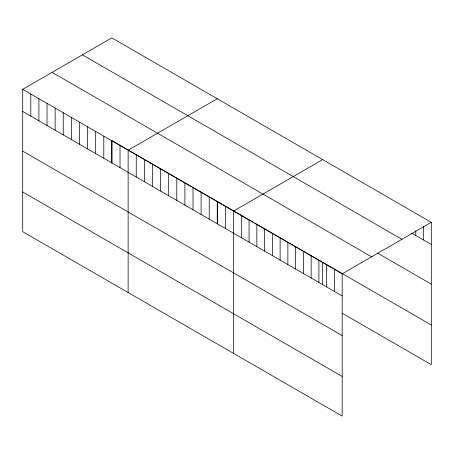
<?xml version="1.0" encoding="UTF-8"?>
<svg xmlns="http://www.w3.org/2000/svg" width="454" height="454" viewBox="0 0 454 454"><rect width="100%" height="100%" fill="white"/><g stroke="black" fill="none" stroke-linecap="round" stroke-linejoin="round"><path stroke-width="0.68" d="M22.7 89.33L342.18 273.785L342.18 416.119L22.7 231.671L22.7 89.33L111.82 37.881L431.3 222.329L431.3 364.67L342.373 313.322M217.25 98.751L128.13 150.2L128.13 292.541M322.675 159.615L233.555 211.07L233.555 353.405M342.18 273.785L431.3 222.329M411.602 233.084L431.3 244.456M82.412 54.86L401.892 239.309M377.586 253.116L431.3 284.125M52.108 72.356L371.588 256.805M119.93 145.229L111.82 140.547L111.82 163.026M120.509 145.564L143.68 158.94M144.258 159.275L168.008 172.985M168.587 173.32L176.697 178.002M177.276 178.337L192.916 187.371M193.495 187.701L209.141 196.735M210.877 197.734L216.672 201.082M225.36 206.099L217.25 201.417L217.25 223.896M225.939 206.434L249.689 220.145M250.268 220.479L253.741 222.483M254.898 223.152L273.439 233.855M274.017 234.19L289.658 243.219M290.237 243.554L297.767 247.901M298.925 248.571L306.456 252.918M307.035 253.253L322.096 261.952M431.3 324.996L322.675 262.281L322.675 284.766M22.7 111.457L342.18 295.906M22.7 151.125L342.18 335.58M22.7 192.002L342.18 376.451M423.542 226.149L423.542 239.979M415.785 230.655L415.785 235.495M334.422 269.301L334.422 291.428M326.664 264.824L326.664 286.951M318.907 260.346L318.907 282.467M311.143 255.863L311.143 277.99M303.386 251.385L303.386 273.512M295.628 246.908L295.628 269.029M287.87 242.425L287.87 264.551M280.112 237.947L280.112 260.074M272.349 233.469L272.349 255.591M264.591 228.986L264.591 251.113M256.833 224.509L256.833 246.636M249.076 220.031L249.076 242.152M241.318 215.548L241.318 237.675M225.445 206.388L225.445 228.515M217.335 201.707L217.335 223.833M209.226 197.025L209.226 219.146M201.116 192.343L201.116 214.464M193.007 187.661L193.007 209.782M184.897 182.979L184.897 205.1M176.788 178.297L176.788 200.418M168.678 173.615L168.678 195.736M160.568 168.928L160.568 191.055M152.459 164.246L152.459 186.373M144.349 159.564L144.349 181.691M136.24 154.882L136.24 177.009M120.021 145.518L120.021 167.645M111.911 140.836L111.911 162.963M103.801 136.155L103.801 158.281M95.692 131.473L95.692 153.6M87.577 126.791L87.577 148.918M79.467 122.109L79.467 144.236M71.357 117.427L71.357 139.554M63.248 112.745L63.248 134.866M55.138 108.063L55.138 130.185M47.029 103.381L47.029 125.503M38.919 98.7L38.919 120.821M30.81 94.018L30.81 116.139"/></g></svg>
